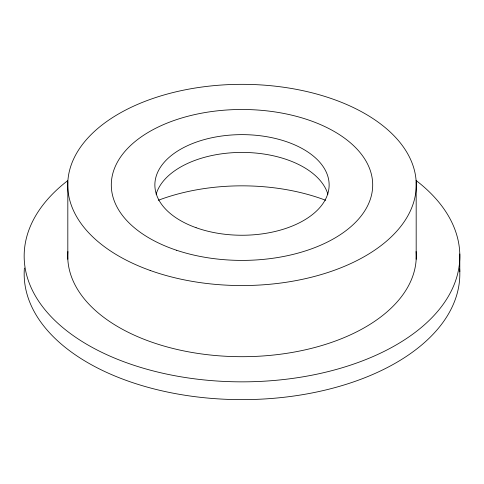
<?xml version="1.0" encoding="UTF-8"?>
<svg xmlns="http://www.w3.org/2000/svg" width="484" height="484" viewBox="0 0 484 484"><rect width="100%" height="100%" fill="white"/><g stroke="black" fill="none" stroke-linecap="round" stroke-linejoin="round"><path stroke-width="0.73" d="M459.8 253.979L459.8 271.766M416.179 181.784L416.179 259.249M67.82 181.784L67.82 259.249M416.059 180.471A217.83 125.761 0 0 1 388.767 349.018A217.83 125.761 0 0 1 95.566 349.194A217.83 125.761 0 0 1 67.669 180.677M416.083 251.523A174.264 100.612 0 0 1 242 356.696A174.264 100.612 0 0 1 67.917 251.523M459.661 268.892A217.83 125.761 0 0 1 241.292 399.633A217.83 125.761 0 0 1 24.4 268.076M156.12 194.235A87.132 50.306 0 0 1 242 152.424A87.132 50.306 0 0 1 327.88 194.235M158.286 200.291A152.484 88.034 0 0 1 325.714 200.291M150.173 270.453A174.264 100.612 0 0 0 416.179 188.101A174.264 100.612 0 0 0 159.653 96.274A174.264 100.612 0 0 0 150.173 270.453M176.648 250.288A130.698 75.456 0 0 0 372.698 184.942A130.698 75.456 0 0 0 176.648 119.596A130.698 75.456 0 0 0 176.648 250.288M196.087 227.698A87.132 50.306 0 0 0 329.09 186.522A87.132 50.306 0 0 0 200.824 140.608A87.132 50.306 0 0 0 196.087 227.698"/></g></svg>
